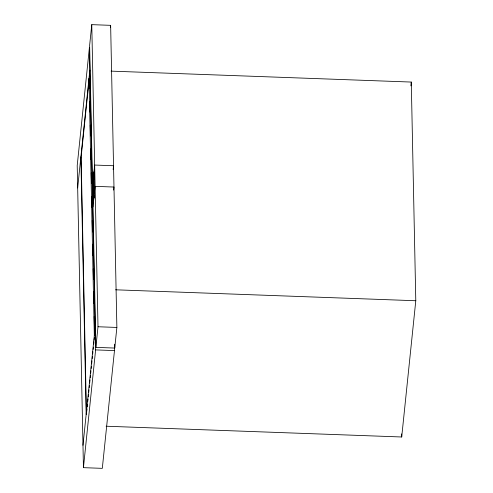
<?xml version="1.0" encoding="UTF-8"?>
<svg xmlns="http://www.w3.org/2000/svg" width="493" height="493" viewBox="0 0 493 493"><rect width="100%" height="100%" fill="white"/><g stroke="black" fill="none" stroke-linecap="round" stroke-linejoin="round"><path stroke-width="0.74" d="M91.772 24.65L89.64 45.264L95.876 347.368L114.746 348.058L116.872 327.444L110.642 25.34L91.772 24.65L98.002 326.754L95.876 347.368M77.672 187.938L89.843 70.172M92.536 185.664L94.668 165.05L113.538 165.74L113.143 169.555M94.181 172.39L93.51 178.891L93.904 197.909M110.407 27.626L110.642 25.34M92.98 206.968L95.106 186.354L113.975 187.038L113.661 190.095M94.175 198.02L94.397 195.857M82.978 445.284L95.149 327.518M86.762 411.316L87.002 409.024M87.236 406.731L87.471 404.439M87.791 401.376L88.025 399.084M88.265 396.791L88.5 394.499M88.74 392.206L88.974 389.914M89.208 387.615L89.449 385.323M89.683 383.03L90.003 379.974M90.237 377.681L90.478 375.389M90.712 373.096L90.952 370.798M91.187 368.505L91.421 366.213M91.661 363.92L91.975 360.864M92.216 358.571L92.45 356.273M92.69 353.98L92.924 351.688M93.159 349.395L93.399 347.103M93.713 344.046L93.953 341.754M94.108 340.219L94.428 337.163M83.44 467.66L95.611 349.901L89.381 47.796L77.21 165.556L83.44 467.66L102.31 468.35L114.481 350.585L114.419 347.602M410.885 85.887L411.279 82.06L111.079 71.128M106.131 426.223L401.709 436.989L415.79 300.742L411.279 82.06M115.59 289.804L415.79 300.742M98.002 326.754L116.872 327.444M95.611 349.901L114.481 350.585M401.647 433.908L401.709 436.989M114.666 344.219L114.746 348.058M94.274 172.427L94.416 179.273M93.984 171.656L94.428 192.954M93.239 178.879L93.676 200.183M89.479 88.278L89.276 78.288L81.135 157.027L86.386 411.304M89.751 101.336L89.972 112.09M90.244 125.148L90.466 135.902M90.73 148.966L90.952 159.72M91.223 172.778L91.445 183.532M91.716 196.59L91.938 207.343M92.203 220.408L92.444 231.926M92.696 244.22L92.937 255.744M93.202 268.802L93.423 279.556M93.682 291.85L93.916 303.374M94.188 316.432L94.409 327.186M89.005 78.276L94.311 335.628M86.417 412.838L86.448 414.373M80.864 157.014L86.176 414.366"/></g></svg>
